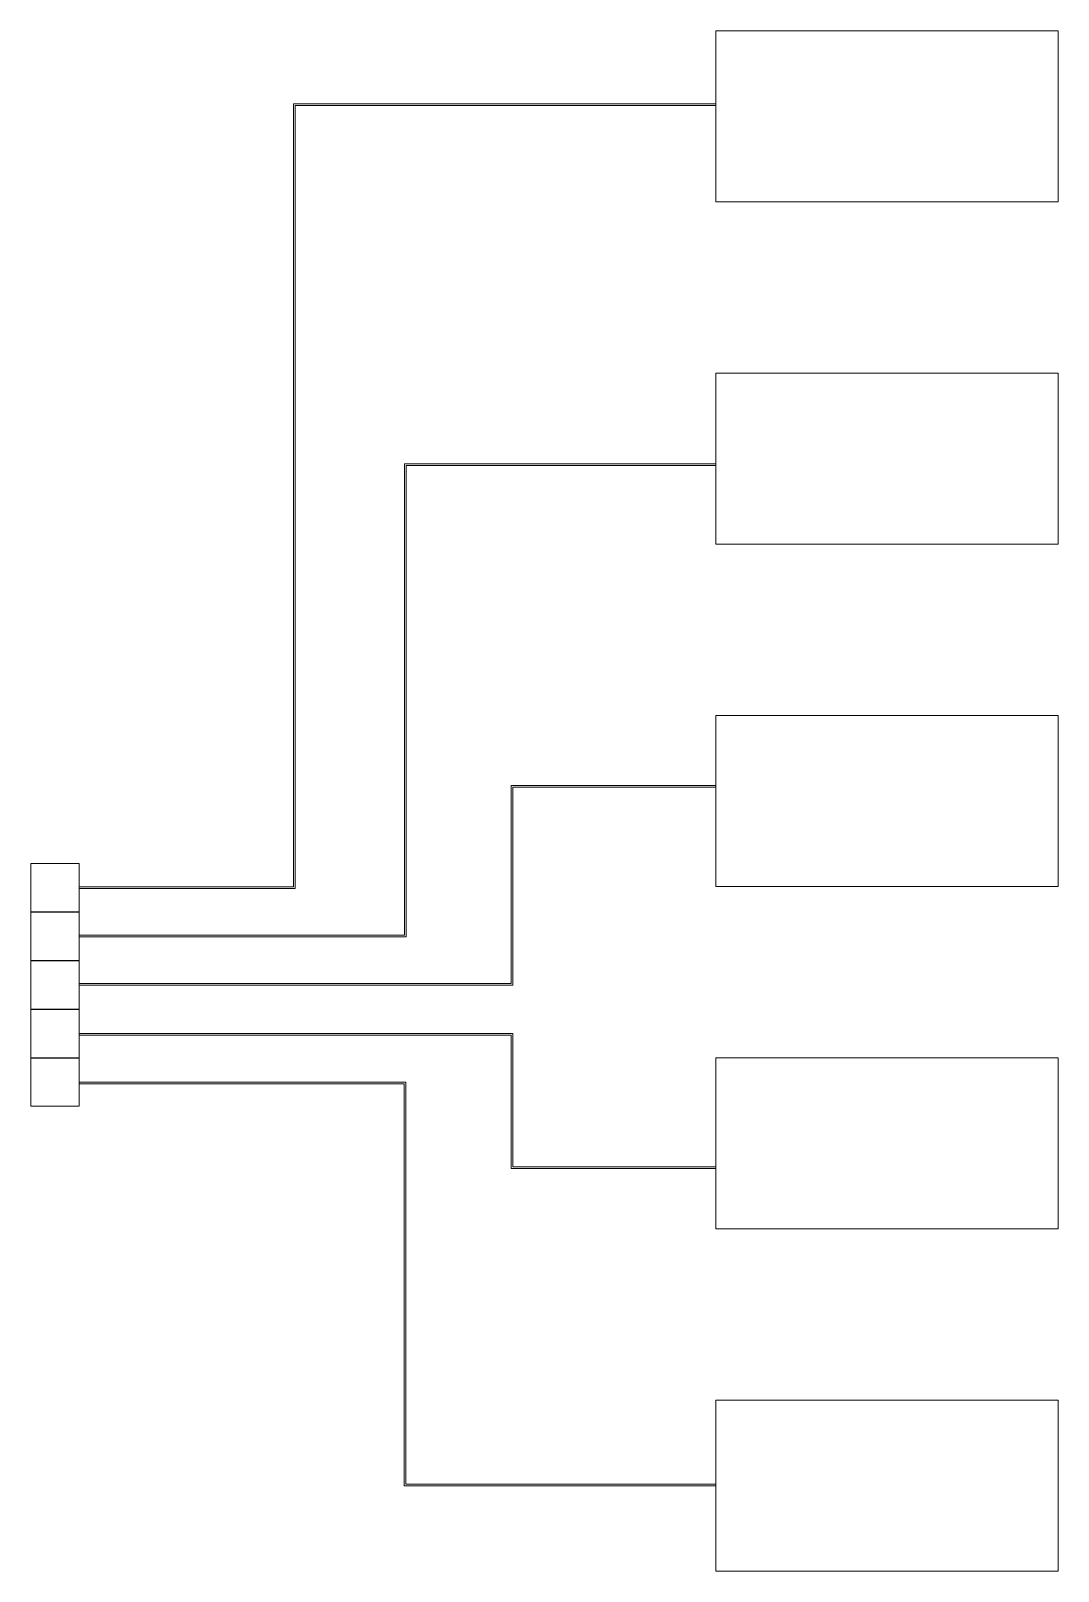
# Model space of a CAD drawing. Header units: inches. Extents: x 7151 to 37151, y 6602 to 51602.
import ezdxf

# ---------------------------------------------------------------- set-up
doc = ezdxf.new("R2010")
doc.units = ezdxf.units.IN
doc.header["$MEASUREMENT"] = 0

msp = doc.modelspace()

# ---------------------------------------------------------------- linework, layer by layer
at = {"lineweight": 5}
for points in [[(27151, 46602), (37151, 46602), (37151, 51602), (27151, 51602)], [(27151, 36602), (37151, 36602), (37151, 41602), (27151, 41602)], [(27151, 26602), (37151, 26602), (37151, 31602), (27151, 31602)], [(7151, 25862), (8561, 25862), (8561, 27272), (7151, 27272)], [(7151, 24442), (8561, 24442), (8561, 25852), (7151, 25852)], [(7151, 23022), (8561, 23022), (8561, 24432), (7151, 24432)], [(7151, 21602), (8561, 21602), (8561, 23012), (7151, 23012)], [(27151, 21602), (37151, 21602), (37151, 16602), (27151, 16602)], [(7151, 21592), (8561, 21592), (8561, 20182), (7151, 20182)], [(27151, 11602), (37151, 11602), (37151, 6602), (27151, 6602)]]:
    msp.add_lwpolyline(points, close=True, dxfattribs=at)
for points in [[(8561, 26597), (14824, 26597), (14824, 49470), (27151, 49470)], [(8561, 26547), (14874, 26547), (14874, 49420), (27151, 49420)], [(8561, 25182), (18065, 25182), (18065, 38956), (27151, 38956)], [(8561, 25132), (18115, 25132), (18115, 38906), (27151, 38906)], [(8561, 23767), (21176, 23767), (21176, 29551), (27151, 29551)], [(8561, 23717), (21226, 23717), (21226, 29501), (27151, 29501)], [(8561, 23717), (21226, 23717), (21226, 29501), (27151, 29501)], [(8561, 22307), (21226, 22307), (21226, 18416), (27151, 18416)], [(8561, 22257), (21176, 22257), (21176, 18366), (27151, 18366)], [(8561, 20892), (18099, 20892), (18099, 9145), (27151, 9145)], [(8561, 20842), (18049, 20842), (18049, 9095), (27151, 9095)]]:
    msp.add_lwpolyline(points, dxfattribs=at)

doc.saveas('drawing.dxf')
